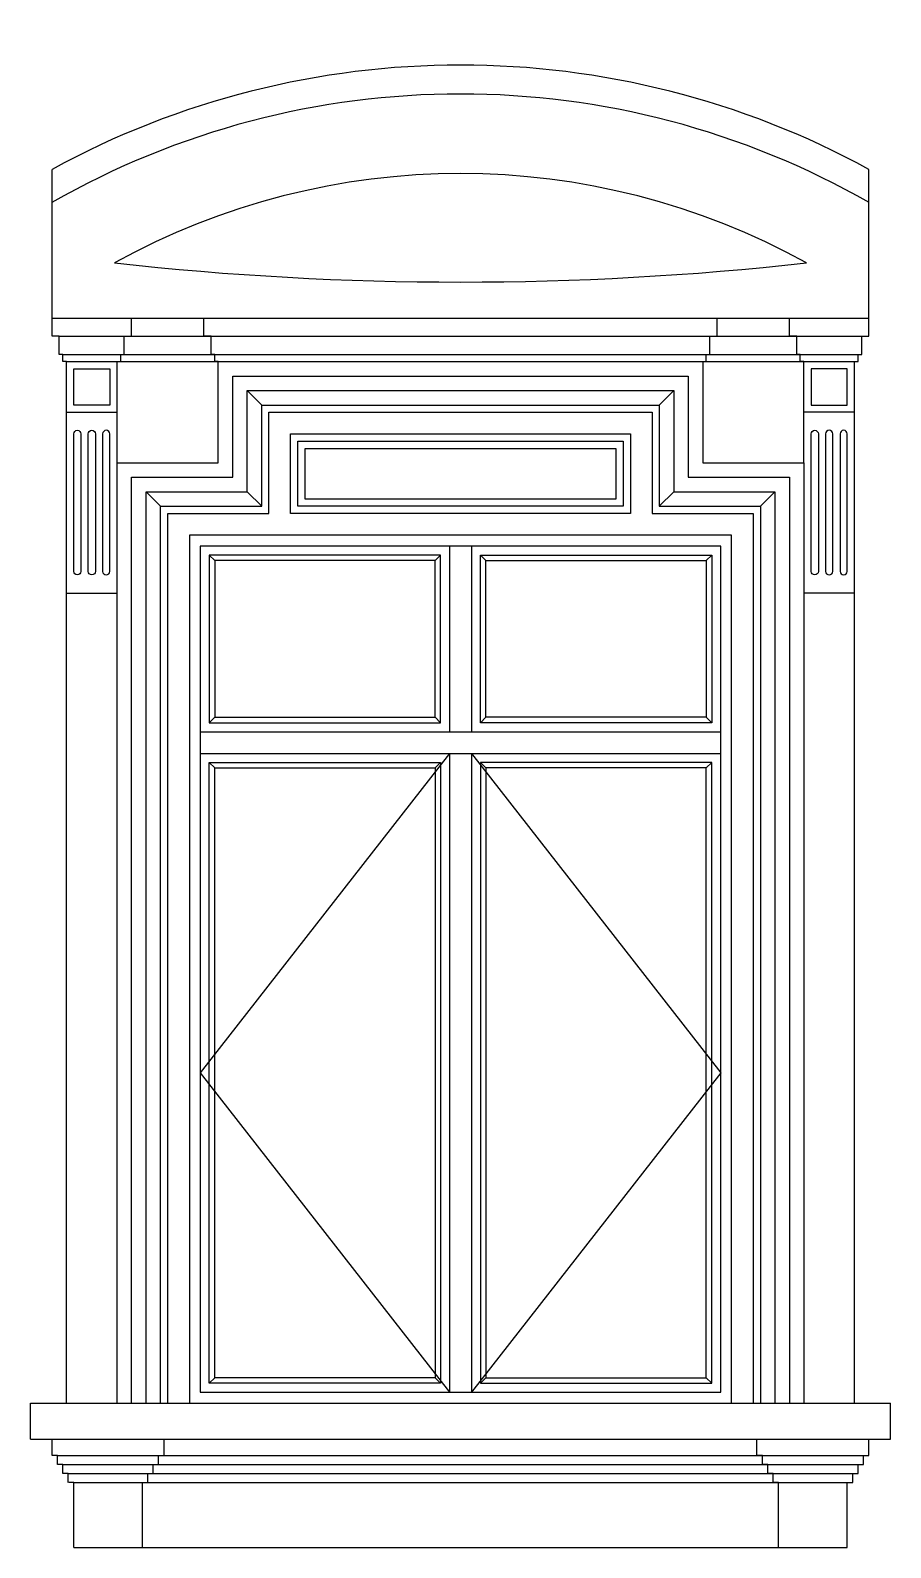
# Model space of a CAD drawing. Header units: metres. Extents: x 1466 to 3370, y 8340 to 11696.
import ezdxf

# ---------------------------------------------------------------- set-up
doc = ezdxf.new("R2010")
doc.units = ezdxf.units.M
for name, color, linetype in [('3', 3, 'Continuous'), ('4', 4, 'Continuous'), ('7', 7, 'Continuous')]:
    doc.layers.add(name, color=color, linetype=linetype)

# ---------------------------------------------------------------- blocks, each defined once
blk = doc.blocks.new('TK-4')
at = {"layer": '3'}
for p, q in [((390, 2780), (375, 2795)), ((1000, 2780), (1015, 2795)), ((1140, 2780), (1125, 2795)), ((1750, 2780), (1765, 2795)), ((390, 2346.31), (375, 2331.31)), ((1750, 2346.31), (1765, 2331.31)), ((1040, 2246.31), (350, 1363.16)), ((1100, 2246.31), (1790, 1363.16)), ((390, 2206.31), (375, 2221.31)), ((1000, 2206.31), (1015, 2221.31)), ((1140, 2206.31), (1125, 2221.31)), ((1750, 2206.31), (1765, 2221.31)), ((350, 1363.16), (1040, 480)), ((1790, 1363.16), (1100, 480)), ((390, 520), (375, 505)), ((1000, 520), (1015, 505)), ((1140, 520), (1125, 505)), ((1750, 520), (1765, 505))]:
    blk.add_line(p, q, dxfattribs=at)
for points in [[(240, 450), (240, 2930), (520, 2930), (520, 3210), (1620, 3210), (1620, 2930), (1900, 2930), (1900, 450)], [(1000, 2346.31), (1000, 2780), (390, 2780), (390, 2346.31), (1000, 2346.31), (1015, 2331.31), (1015, 2795), (375, 2795), (375, 2331.31), (1015, 2331.31)], [(1140, 2346.31), (1140, 2780), (1750, 2780), (1750, 2346.31), (1140, 2346.31), (1125, 2331.31), (1125, 2795), (1765, 2795), (1765, 2331.31), (1125, 2331.31)]]:
    blk.add_lwpolyline(points, dxfattribs=at)
for points in [[(0, 2750), (0, 3130, -0.41), (10, 3140), (10, 3140, -0.41), (20, 3130), (20, 2750, -0.41), (10, 2740), (10, 2740, -0.41)], [(40, 2750), (40, 3130, -0.41), (50, 3140), (50, 3140, -0.41), (60, 3130), (60, 2750, -0.41), (50, 2740), (50, 2740, -0.41)], [(90, 2740), (90, 2740, 0.41), (100, 2750), (100, 3130, 0.41), (90, 3140), (90, 3140, 0.41), (80, 3130), (80, 2750, 0.41)], [(2050, 2740), (2050, 2740, -0.41), (2040, 2750), (2040, 3130, -0.41), (2050, 3140), (2050, 3140, -0.41), (2060, 3130), (2060, 2750, -0.41)], [(2100, 2750), (2100, 3130, 0.41), (2090, 3140), (2090, 3140, 0.41), (2080, 3130), (2080, 2750, 0.41), (2090, 2740), (2090, 2740, 0.41)], [(2140, 2750), (2140, 3130, 0.41), (2130, 3140), (2130, 3140, 0.41), (2120, 3130), (2120, 2750, 0.41), (2130, 2740), (2130, 2740, 0.41)]]:
    blk.add_lwpolyline(points, format="xyb", close=True, dxfattribs=at)
for points in [[(1015, 505), (375, 505), (375, 2221.31), (1015, 2221.31), (1015, 505)], [(1000, 520), (390, 520), (390, 2206.31), (1000, 2206.31), (1000, 520)], [(1125, 505), (1765, 505), (1765, 2221.31), (1125, 2221.31), (1125, 505)], [(1140, 520), (1750, 520), (1750, 2206.31), (1140, 2206.31), (1140, 520)]]:
    blk.add_lwpolyline(points, close=True, dxfattribs=at)
at = {"layer": '4'}
for p, q in [((-60, 3450), (-60, 3861.63)), ((2200, 3450), (2200, 3861.63)), ((-60, 3450), (2200, 3450)), ((-20, 450), (-20, 3330)), ((-20, 3330), (2170, 3330)), ((120, 3050), (120, 3330)), ((2020, 3050), (2020, 3330)), ((2160, 450), (2160, 3330)), ((2160, 450), (2160, 3330)), ((-20, 3190), (120, 3190)), ((2160, 3190), (2020, 3190)), ((-20, 2690), (120, 2690)), ((2160, 2690), (2020, 2690)), ((-120, 450), (2260, 450)), ((-120, 350), (-120, 450)), ((2260, 350), (2260, 450)), ((-120, 350), (2260, 350)), ((0, 230), (-13.92, 230)), ((0, 230), (2155, 230)), ((0, 50), (0, 230)), ((190, 50), (190, 230)), ((190, 230), (203.92, 230)), ((1950, 230), (1936.08, 230)), ((1950, 50), (1950, 230)), ((2140, 50), (2140, 230)), ((2140, 230), (2153.92, 230)), ((0, 50), (2140, 50))]:
    blk.add_line(p, q, dxfattribs=at)
for points in [[(-20, 3330), (-30, 3330), (-30, 3350), (-40, 3350), (-40, 3400), (-60, 3400), (-60, 3450)], [(120, 3330), (130, 3330), (130, 3350), (140, 3350), (140, 3400), (160, 3400), (160, 3450)], [(400, 3330), (390, 3330), (390, 3350), (380, 3350), (380, 3400), (360, 3400), (360, 3450)], [(1740, 3330), (1750, 3330), (1750, 3350), (1760, 3350), (1760, 3400), (1780, 3400), (1780, 3450)], [(2020, 3330), (2010, 3330), (2010, 3350), (2000, 3350), (2000, 3400), (1980, 3400), (1980, 3450)], [(2160, 3330), (2170, 3330), (2170, 3350), (2180, 3350), (2180, 3400), (2200, 3400), (2200, 3450)], [(120, 450), (120, 3050), (400, 3050), (400, 3330), (1740, 3330), (1740, 3050), (2020, 3050), (2020, 450)], [(260, 450), (260, 2910), (540, 2910), (540, 3190), (1600, 3190), (1600, 2910), (1880, 2910), (1880, 450)], [(1820, 450), (1820, 2850), (320, 2850), (320, 450)], [(-15, 230), (-15, 255), (-30, 255), (-30, 280), (-45, 280), (-45, 305), (-60, 305), (-60, 350)], [(205, 230), (205, 255), (220, 255), (220, 280), (235, 280), (235, 305), (250, 305), (250, 350)], [(1935, 230), (1935, 255), (1920, 255), (1920, 280), (1905, 280), (1905, 305), (1890, 305), (1890, 350)], [(2155, 230), (2155, 255), (2170, 255), (2170, 280), (2185, 280), (2185, 305), (2200, 305), (2200, 350)]]:
    blk.add_lwpolyline(points, dxfattribs=at)
blk.add_lwpolyline([(600, 2910), (600, 3130), (1540, 3130), (1540, 2910)], close=True, dxfattribs=at)
for radius, start, end in [(2358.17, 61.37, 118.63), (2278.17, 60.26, 119.74)]:
    blk.add_arc((1070, 1791.83), radius, start, end, dxfattribs=at)
at = {"layer": '7'}
for p, q in [((-40, 3400), (2200, 3400)), ((-30, 3350), (2180, 3350)), ((520, 3210), (480, 3250)), ((1620, 3210), (1660, 3250)), ((240, 2930), (200, 2970)), ((480, 2970), (520, 2930)), ((1660, 2970), (1620, 2930)), ((1900, 2930), (1940, 2970)), ((1040, 2820), (1040, 2306.31)), ((1100, 2820), (1100, 2306.31)), ((350, 2306.31), (1790, 2306.31)), ((350, 2246.31), (1790, 2246.31)), ((1040, 2246.31), (1040, 480)), ((1100, 2246.31), (1100, 480)), ((-45, 305), (2185, 305)), ((-30, 280), (2170, 280)), ((-15, 255), (2155, 255))]:
    blk.add_line(p, q, dxfattribs=at)
for points in [[(0, 3310), (100, 3310), (100, 3210), (0, 3210)], [(2140, 3310), (2040, 3310), (2040, 3210), (2140, 3210)], [(620, 2930), (620, 3110), (1520, 3110), (1520, 2930)], [(640, 2950), (640, 3090), (1500, 3090), (1500, 2950)], [(1790, 480), (1790, 2820), (350, 2820), (350, 480), (1790, 480)]]:
    blk.add_lwpolyline(points, close=True, dxfattribs=at)
for points in [[(160, 450), (160, 3010), (440, 3010), (440, 3290), (1700, 3290), (1700, 3010), (1980, 3010), (1980, 450)], [(200, 450), (200, 2970), (480, 2970), (480, 3250), (1660, 3250), (1660, 2970), (1940, 2970), (1940, 450)]]:
    blk.add_lwpolyline(points, dxfattribs=at)
for centre, radius, start, end in [((1070, 1871.83), 1978.17, 61.06, 118.94), ((1070, 12214.64), 8664.64, 263.66, 276.34)]:
    blk.add_arc(centre, radius, start, end, dxfattribs=at)

msp = doc.modelspace()

# ---------------------------------------------------------------- block references
at = {"layer": '3', "xscale": 0.8, "yscale": 0.8, "zscale": 0.8}
msp.add_blockref('TK-4', (1562.31, 8299.5), dxfattribs=at)

doc.saveas('drawing.dxf')
